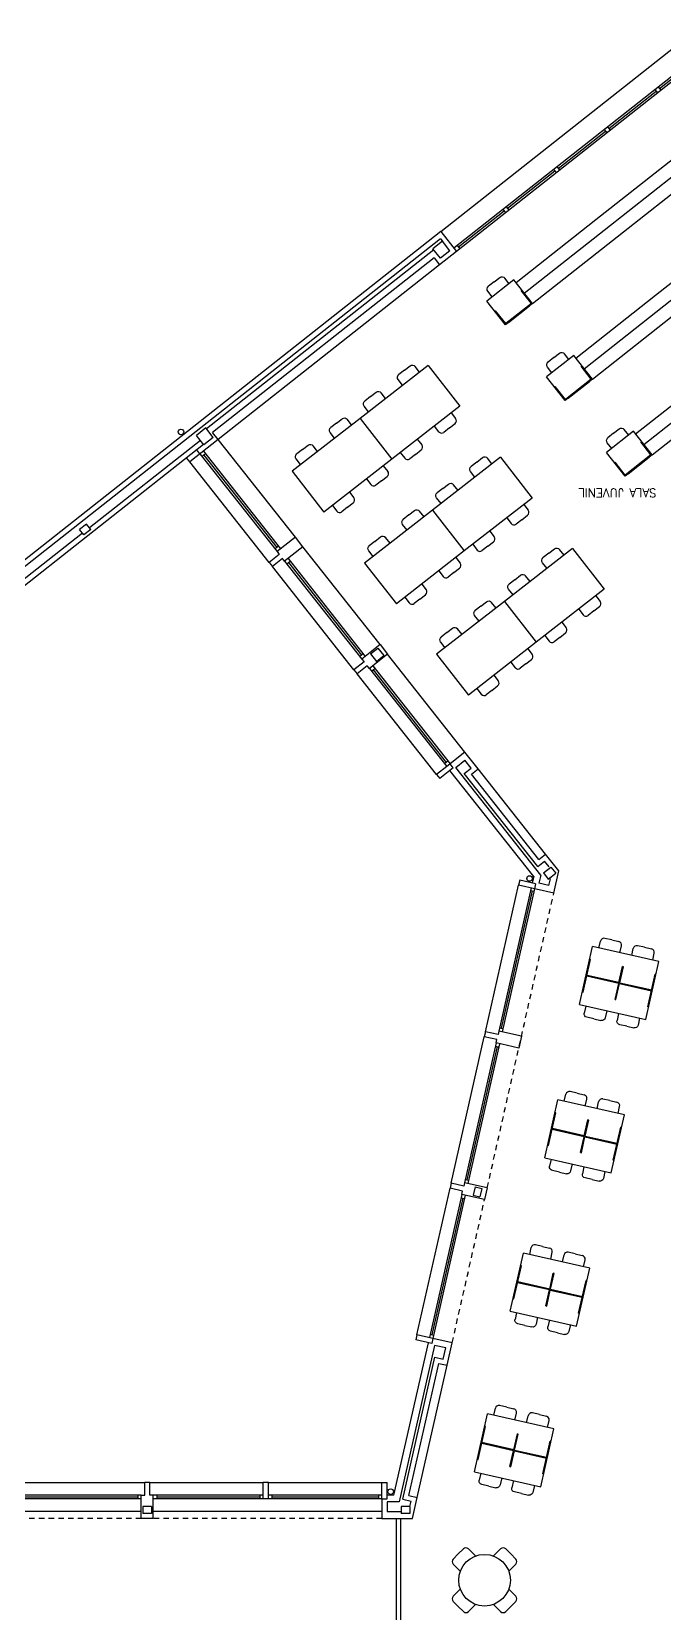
# Model space of a CAD drawing. Extents: x 60 to 232, y 77 to 220.
# Drawn here: x 97.05 to 111.74, y 98.45 to 135.2 of the extents above; entities that cross this region are included whole.
import ezdxf

# ---------------------------------------------------------------- set-up
doc = ezdxf.new("R2010")
doc.units = 0
doc.header["$MEASUREMENT"] = 0
doc.linetypes.add('RAYITAS2', pattern=[0.1875, 0.125, -0.0625])
for name, color, linetype in [('ALB', 7, 'CONTINUOUS'), ('ALBA', 7, 'CONTINUOUS'), ('CARP', 2, 'CONTINUOUS'), ('MUEBLES', 6, 'CONTINUOUS'), ('OPAC', 6, 'CONTINUOUS'), ('PILARES', 1, 'CONTINUOUS'), ('PROY', 2, 'CONTINUOUS'), ('PROY2', 2, 'RAYITAS2'), ('USOS', 7, 'CONTINUOUS')]:
    doc.layers.add(name, color=color, linetype=linetype)
doc.styles.add('COT', font='ROMANS8.SHX', dxfattribs={"height": 0.2})

# ---------------------------------------------------------------- blocks, each defined once
blk = doc.blocks.new('SILLA')
at = {"layer": 'MUEBLES'}
for p, q in [((-0.5, 0), (-0.5, 0.167)), ((-0.25, 0.25), (-0.417, 0.25)), ((-0.25, 0.25), (-0.083, 0.25)), ((0, 0), (0, 0.167))]:
    blk.add_line(p, q, dxfattribs=at)
for centre, start, end in [((-0.417, 0.167), 90, 180), ((-0.083, 0.167), 0, 90)]:
    blk.add_arc(centre, 0.0833, start, end, dxfattribs=at)

msp = doc.modelspace()

# ---------------------------------------------------------------- linework, layer by layer
at = {"layer": 'ALB'}
for p, q in [((108.806, 115.804), (108.963, 115.927)), ((108.826, 115.972), (108.983, 116.096)), ((105.668, 101.106), (105.863, 101.062)), ((105.809, 101.189), (106.004, 101.145))]:
    msp.add_line(p, q, dxfattribs=at)
at = {"layer": 'ALBA'}
for p, q in [((106.551, 130.558), (95.525, 121.857)), ((106.551, 130.558), (106.917, 130.095)), ((106.542, 130.392), (95.7, 121.836)), ((106.388, 130.136), (101.112, 125.973)), ((106.542, 130.392), (106.589, 130.333)), ((106.394, 129.95), (101.252, 125.893)), ((106.394, 129.95), (106.524, 129.785)), ((106.917, 130.095), (106.524, 129.785)), ((100.967, 125.705), (98.392, 123.674)), ((101.382, 125.728), (100.723, 125.207)), ((101.382, 125.728), (101.252, 125.893)), ((101.041, 125.611), (95.816, 121.488)), ((100.959, 125.393), (100.884, 125.487)), ((100.723, 125.207), (100.649, 125.302)), ((98.232, 123.554), (95.837, 121.664)), ((103.175, 123.456), (102.751, 123.122)), ((102.751, 123.122), (102.8, 123.059)), ((103.348, 123.236), (102.924, 122.902)), ((103.348, 123.236), (103.175, 123.456)), ((102.8, 123.059), (102.565, 122.873)), ((102.565, 122.873), (102.639, 122.779)), ((102.875, 122.965), (102.639, 122.779)), ((102.924, 122.902), (102.875, 122.965)), ((105.144, 120.961), (104.72, 120.627)), ((105.144, 120.961), (105.317, 120.741)), ((104.769, 120.564), (104.534, 120.378)), ((104.72, 120.627), (104.769, 120.564)), ((105.317, 120.741), (104.893, 120.407)), ((104.534, 120.378), (104.608, 120.284)), ((104.844, 120.47), (104.608, 120.284)), ((104.893, 120.407), (104.844, 120.47)), ((107.113, 118.466), (106.689, 118.131)), ((107.422, 118.073), (107.113, 118.466)), ((106.689, 118.131), (106.453, 117.946)), ((106.842, 118.099), (106.528, 117.851)), ((108.709, 115.571), (106.763, 118.037)), ((106.842, 118.099), (106.767, 118.193)), ((106.9, 118.107), (107.111, 118.274)), ((108.871, 115.608), (106.9, 118.107)), ((107.097, 117.969), (107.254, 118.093)), ((108.806, 115.804), (107.097, 117.969)), ((107.254, 118.093), (107.111, 118.274)), ((107.265, 117.949), (107.422, 118.073)), ((106.453, 117.946), (106.528, 117.851)), ((108.826, 115.972), (107.265, 117.949)), ((109.065, 115.798), (108.963, 115.927)), ((109.293, 115.703), (108.983, 116.096)), ((108.383, 115.491), (108.357, 115.374)), ((108.754, 115.407), (108.383, 115.491)), ((108.709, 115.571), (108.676, 115.425)), ((108.754, 115.407), (108.728, 115.29)), ((108.871, 115.608), (108.829, 115.421)), ((109.063, 115.368), (108.829, 115.421)), ((109.063, 115.368), (109.097, 115.518)), ((109.176, 115.189), (109.293, 115.703)), ((109.176, 115.189), (108.357, 115.374)), ((107.588, 111.969), (107.562, 111.852)), ((107.854, 111.786), (107.562, 111.852)), ((107.881, 111.903), (107.588, 111.969)), ((107.837, 111.708), (107.854, 111.786)), ((107.898, 111.981), (107.881, 111.903)), ((108.425, 111.862), (107.898, 111.981)), ((108.425, 111.862), (108.363, 111.589)), ((108.363, 111.589), (107.837, 111.708)), ((106.793, 108.447), (106.766, 108.33)), ((107.085, 108.381), (106.793, 108.447)), ((107.103, 108.459), (107.085, 108.381)), ((107.63, 108.34), (107.103, 108.459)), ((107.059, 108.264), (106.766, 108.33)), ((107.041, 108.186), (107.059, 108.264)), ((107.568, 108.067), (107.041, 108.186)), ((107.63, 108.34), (107.568, 108.067)), ((105.463, 101.197), (106.263, 104.743)), ((105.997, 104.926), (105.971, 104.809)), ((106.341, 104.725), (105.971, 104.809)), ((106.368, 104.842), (105.997, 104.926)), ((106.368, 104.842), (106.341, 104.725)), ((106.816, 104.741), (106.368, 104.842)), ((106.699, 104.219), (106.816, 104.741)), ((106.403, 104.68), (105.582, 101.047)), ((105.668, 101.106), (106.413, 104.406)), ((106.666, 104.621), (106.403, 104.68)), ((106.413, 104.406), (106.608, 104.362)), ((106.608, 104.362), (106.666, 104.621)), ((105.809, 101.189), (106.504, 104.263)), ((106.504, 104.263), (106.699, 104.219)), ((99.794, 101.497), (99.674, 101.497)), ((99.674, 101.197), (99.674, 101.497)), ((99.794, 101.197), (99.794, 101.497)), ((102.549, 101.497), (102.429, 101.497)), ((102.429, 101.117), (102.429, 101.497)), ((102.549, 101.117), (102.549, 101.497)), ((105.184, 101.497), (105.304, 101.497)), ((105.184, 101.117), (105.184, 101.497)), ((105.304, 101.117), (105.304, 101.497)), ((99.594, 101.197), (99.674, 101.197)), ((99.594, 100.657), (99.594, 101.197)), ((99.874, 101.197), (99.794, 101.197)), ((99.874, 100.657), (99.874, 101.197)), ((102.549, 101.117), (102.429, 101.117)), ((105.184, 101.117), (105.304, 101.117)), ((105.184, 101.117), (105.184, 100.657)), ((105.463, 101.197), (105.304, 101.197)), ((105.894, 100.657), (106.004, 101.145)), ((105.304, 101.047), (105.304, 100.817)), ((105.582, 101.047), (105.304, 101.047)), ((105.304, 100.817), (105.634, 100.817)), ((105.834, 100.937), (105.863, 101.062)), ((99.874, 100.657), (99.594, 100.657)), ((105.184, 100.657), (105.894, 100.657))]:
    msp.add_line(p, q, dxfattribs=at)
for centre in [(100.517, 125.904), (108.613, 115.528), (105.387, 101.283)]:
    msp.add_circle(centre, 0.0645, dxfattribs=at)
at = {"layer": 'CARP'}
for p, q in [((111.632, 133.886), (112.692, 134.722)), ((110.455, 132.957), (111.554, 133.824)), ((111.523, 133.863), (111.585, 133.785)), ((111.601, 133.925), (111.663, 133.847)), ((109.277, 132.027), (110.376, 132.895)), ((110.345, 132.934), (110.407, 132.855)), ((110.424, 132.996), (110.486, 132.917)), ((109.199, 131.965), (108.1, 131.098)), ((109.168, 132.005), (109.23, 131.926)), ((109.246, 132.067), (109.308, 131.988)), ((108.024, 131.032), (106.964, 130.196)), ((107.99, 131.076), (108.052, 130.997)), ((108.069, 131.137), (108.131, 131.059)), ((106.933, 130.235), (106.995, 130.157)), ((103.175, 123.456), (101.382, 125.728)), ((100.959, 125.393), (102.751, 123.122)), ((101.087, 125.392), (101.008, 125.33)), ((101.037, 125.455), (102.829, 123.184)), ((101.047, 125.361), (102.741, 123.215)), ((102.78, 123.246), (102.701, 123.185)), ((105.144, 120.961), (103.348, 123.236)), ((102.924, 122.902), (104.72, 120.627)), ((102.974, 122.839), (103.052, 122.901)), ((103.003, 122.964), (104.798, 120.688)), ((103.013, 122.87), (104.71, 120.72)), ((104.749, 120.751), (104.67, 120.689)), ((107.113, 118.466), (105.317, 120.741)), ((104.893, 120.407), (106.689, 118.131)), ((104.943, 120.344), (105.021, 120.406)), ((104.972, 120.469), (106.767, 118.193)), ((104.982, 120.375), (106.679, 118.225)), ((106.718, 118.256), (106.639, 118.194)), ((108.65, 115.308), (107.898, 111.981)), ((108.676, 115.243), (107.955, 112.05)), ((108.728, 115.29), (107.976, 111.964)), ((108.637, 115.251), (108.715, 115.234)), ((107.916, 112.059), (107.994, 112.042)), ((107.837, 111.708), (107.103, 108.459)), ((107.858, 111.621), (107.159, 108.529)), ((107.915, 111.69), (107.181, 108.442)), ((107.819, 111.63), (107.897, 111.612)), ((107.12, 108.537), (107.198, 108.52)), ((107.041, 108.186), (106.29, 104.86)), ((107.063, 108.099), (106.346, 104.929)), ((107.119, 108.169), (106.368, 104.842)), ((107.024, 108.108), (107.102, 108.091)), ((106.307, 104.938), (106.385, 104.92)), ((99.594, 101.197), (96.794, 101.197)), ((99.594, 101.117), (96.794, 101.117)), ((99.514, 101.157), (96.874, 101.157)), ((99.514, 101.197), (99.514, 101.117)), ((102.429, 101.197), (99.874, 101.197)), ((102.429, 101.117), (99.874, 101.117)), ((99.954, 101.197), (99.954, 101.117)), ((102.349, 101.157), (99.954, 101.157)), ((102.349, 101.197), (102.349, 101.117)), ((102.588, 101.197), (102.549, 101.197)), ((105.184, 101.197), (102.549, 101.197)), ((105.184, 101.117), (102.549, 101.117)), ((102.629, 101.197), (102.629, 101.117)), ((105.104, 101.157), (102.629, 101.157)), ((105.104, 101.197), (105.104, 101.117)), ((99.594, 100.817), (93.874, 100.817)), ((105.184, 100.817), (99.874, 100.817))]:
    msp.add_line(p, q, dxfattribs=at)
at = {"layer": 'MUEBLES'}
for p, q in [((110.152, 130.838), (112.546, 132.728)), ((110.345, 130.594), (112.739, 132.483)), ((110.538, 130.349), (112.932, 132.239)), ((108.298, 129.375), (110.152, 130.838)), ((111.539, 129.08), (113.934, 130.969)), ((108.491, 129.131), (110.345, 130.594)), ((111.732, 128.835), (114.127, 130.725)), ((108.683, 128.886), (110.538, 130.349)), ((106.524, 129.785), (101.382, 125.728)), ((109.685, 127.617), (111.539, 129.08)), ((108.125, 128.445), (108.614, 128.831)), ((109.878, 127.372), (111.732, 128.835)), ((110.071, 127.128), (111.925, 128.591)), ((106.254, 127.447), (104.676, 126.218)), ((106.254, 127.447), (106.991, 126.501)), ((111.073, 125.858), (112.927, 127.321)), ((109.513, 126.687), (110.002, 127.073)), ((111.266, 125.614), (113.12, 127.077)), ((111.459, 125.369), (113.313, 126.832)), ((106.991, 126.501), (105.413, 125.272)), ((104.676, 126.218), (103.098, 124.989)), ((104.676, 126.218), (105.413, 125.272)), ((104.676, 126.218), (105.413, 125.272)), ((103.098, 124.989), (103.836, 124.043)), ((105.413, 125.272), (103.836, 124.043)), ((107.937, 125.314), (106.359, 124.085)), ((107.937, 125.314), (108.675, 124.367)), ((110.9, 124.928), (111.389, 125.314)), ((108.675, 124.367), (107.097, 123.138)), ((106.359, 124.085), (104.782, 122.856)), ((106.359, 124.085), (107.097, 123.138)), ((106.359, 124.085), (107.097, 123.138)), ((107.097, 123.138), (105.519, 121.909)), ((109.61, 123.195), (108.032, 121.966)), ((109.61, 123.195), (110.347, 122.248)), ((104.782, 122.856), (105.519, 121.909)), ((110.347, 122.248), (108.769, 121.019)), ((108.032, 121.966), (106.454, 120.737)), ((108.032, 121.966), (108.769, 121.019)), ((108.032, 121.966), (108.769, 121.019)), ((108.769, 121.019), (107.191, 119.79)), ((106.454, 120.737), (107.191, 119.79)), ((108.983, 116.096), (107.422, 118.073)), ((106.004, 101.145), (106.699, 104.219)), ((106.957, 99.834), (106.839, 99.716)), ((107.004, 99.433), (106.839, 99.598)), ((106.957, 99.834), (107.075, 99.952)), ((107.358, 99.787), (107.193, 99.952)), ((107.776, 99.787), (107.941, 99.952)), ((108.177, 99.834), (108.059, 99.952)), ((108.129, 99.433), (108.294, 99.598)), ((108.177, 99.834), (108.294, 99.716)), ((107.004, 99.015), (106.839, 98.85)), ((108.129, 99.015), (108.294, 98.85)), ((106.957, 98.614), (106.839, 98.732)), ((106.957, 98.614), (107.075, 98.496)), ((107.358, 98.662), (107.193, 98.496)), ((107.776, 98.662), (107.941, 98.496)), ((108.177, 98.614), (108.059, 98.496)), ((108.177, 98.614), (108.294, 98.732))]:
    msp.add_line(p, q, dxfattribs=at)
msp.add_circle((107.567, 99.224), 0.6, dxfattribs=at)
for centre, start, end in [((107.134, 99.893), 45, 135), ((108, 99.893), 45, 135), ((106.898, 99.657), 135, 225), ((108.235, 99.657), 315, 45), ((106.898, 98.791), 135, 225), ((107.134, 98.555), 225, 315), ((108, 98.555), 225, 315), ((108.235, 98.791), 315, 45)]:
    msp.add_arc(centre, 0.0833, start, end, dxfattribs=at)
at = {"layer": 'OPAC'}
for p, q in [((108.25, 129.436), (107.622, 128.94)), ((108.683, 128.886), (108.25, 129.436)), ((108.436, 129.2), (108.42, 129.188)), ((108.655, 128.889), (108.42, 129.188)), ((108.055, 128.39), (107.622, 128.94)), ((107.823, 128.717), (107.808, 128.704)), ((108.059, 128.419), (107.823, 128.717)), ((108.683, 128.886), (108.055, 128.39)), ((108.655, 128.889), (108.059, 128.419)), ((109.637, 127.677), (109.009, 127.182)), ((110.071, 127.128), (109.637, 127.677)), ((109.443, 126.632), (109.009, 127.182)), ((109.823, 127.442), (109.808, 127.429)), ((110.043, 127.131), (109.808, 127.429)), ((109.211, 126.958), (109.195, 126.946)), ((109.446, 126.66), (109.211, 126.958)), ((110.071, 127.128), (109.443, 126.632)), ((110.043, 127.131), (109.446, 126.66)), ((111.025, 125.919), (110.397, 125.423)), ((111.459, 125.369), (111.025, 125.919)), ((110.831, 124.873), (110.397, 125.423)), ((111.459, 125.369), (110.831, 124.873)), ((111.431, 125.372), (110.834, 124.902)), ((111.211, 125.683), (111.195, 125.671)), ((111.431, 125.372), (111.195, 125.671)), ((110.599, 125.2), (110.583, 125.187)), ((110.834, 124.902), (110.599, 125.2)), ((109.773, 112.598), (110.077, 113.945)), ((111.618, 113.596), (110.077, 113.945)), ((109.859, 112.887), (110.031, 113.648)), ((110.031, 113.648), (110.011, 113.652)), ((111.314, 112.25), (111.618, 113.596)), ((110.684, 113.09), (109.942, 113.257)), ((110.688, 113.109), (109.947, 113.277)), ((110.688, 113.109), (110.772, 113.48)), ((110.708, 113.105), (110.791, 113.476)), ((110.791, 113.476), (110.772, 113.48)), ((111.361, 112.547), (111.533, 113.308)), ((111.552, 113.304), (111.533, 113.308)), ((109.839, 112.891), (109.859, 112.887)), ((110.6, 112.719), (110.684, 113.09)), ((110.62, 112.715), (110.703, 113.086)), ((110.703, 113.086), (111.445, 112.918)), ((110.708, 113.105), (111.449, 112.938)), ((109.773, 112.598), (111.314, 112.25)), ((110.6, 112.719), (110.62, 112.715)), ((111.361, 112.547), (111.38, 112.543)), ((108.969, 109.038), (109.273, 110.384)), ((110.814, 110.036), (109.273, 110.384)), ((109.055, 109.326), (109.226, 110.087)), ((109.226, 110.087), (109.207, 110.091)), ((109.884, 109.549), (109.968, 109.919)), ((109.903, 109.544), (109.987, 109.915)), ((109.987, 109.915), (109.968, 109.919)), ((110.51, 108.69), (110.814, 110.036)), ((109.88, 109.529), (109.138, 109.697)), ((109.884, 109.549), (109.143, 109.716)), ((109.796, 109.158), (109.88, 109.529)), ((109.815, 109.154), (109.899, 109.525)), ((109.899, 109.525), (110.64, 109.357)), ((109.903, 109.544), (110.645, 109.377)), ((110.557, 108.987), (110.729, 109.747)), ((110.748, 109.743), (110.729, 109.747)), ((109.035, 109.33), (109.055, 109.326)), ((109.796, 109.158), (109.815, 109.154)), ((108.969, 109.038), (110.51, 108.69)), ((110.557, 108.987), (110.576, 108.982)), ((108.165, 105.477), (108.469, 106.823)), ((110.01, 106.475), (108.469, 106.823)), ((108.25, 105.765), (108.422, 106.526)), ((108.422, 106.526), (108.403, 106.53)), ((109.08, 105.988), (109.163, 106.359)), ((109.099, 105.983), (109.183, 106.354)), ((109.183, 106.354), (109.163, 106.359)), ((109.706, 105.129), (110.01, 106.475)), ((109.075, 105.968), (108.334, 106.136)), ((109.08, 105.988), (108.338, 106.155)), ((108.992, 105.598), (109.075, 105.968)), ((109.011, 105.593), (109.095, 105.964)), ((109.095, 105.964), (109.836, 105.797)), ((109.099, 105.983), (109.841, 105.816)), ((109.752, 105.426), (109.924, 106.187)), ((109.944, 106.182), (109.924, 106.187)), ((108.165, 105.477), (109.706, 105.129)), ((108.231, 105.77), (108.25, 105.765)), ((108.992, 105.598), (109.011, 105.593)), ((109.752, 105.426), (109.772, 105.421)), ((107.332, 101.743), (107.636, 103.089)), ((109.177, 102.741), (107.636, 103.089)), ((107.417, 102.031), (107.589, 102.792)), ((107.589, 102.792), (107.569, 102.796)), ((108.247, 102.254), (108.33, 102.624)), ((108.266, 102.249), (108.35, 102.62)), ((108.35, 102.62), (108.33, 102.624)), ((108.873, 101.395), (109.177, 102.741)), ((108.242, 102.234), (107.501, 102.402)), ((108.247, 102.254), (107.505, 102.421)), ((108.158, 101.864), (108.242, 102.234)), ((108.178, 101.859), (108.262, 102.23)), ((108.262, 102.23), (109.003, 102.062)), ((108.266, 102.249), (109.007, 102.082)), ((108.919, 101.692), (109.091, 102.453)), ((109.111, 102.448), (109.091, 102.453)), ((107.398, 102.035), (107.417, 102.031)), ((108.158, 101.864), (108.178, 101.859)), ((107.332, 101.743), (108.873, 101.395)), ((108.919, 101.692), (108.939, 101.687))]:
    msp.add_line(p, q, dxfattribs=at)
at = {"layer": 'PILARES'}
for p, q in [((106.589, 130.333), (106.369, 130.159)), ((106.543, 129.94), (106.369, 130.159)), ((106.762, 130.113), (106.543, 129.94)), ((106.762, 130.113), (106.589, 130.333)), ((101.094, 125.997), (100.874, 125.823)), ((101.047, 125.603), (100.874, 125.823)), ((101.267, 125.777), (101.047, 125.603)), ((101.267, 125.777), (101.094, 125.997)), ((98.321, 123.764), (98.164, 123.64)), ((98.263, 123.514), (98.164, 123.64)), ((98.42, 123.638), (98.263, 123.514)), ((98.42, 123.638), (98.321, 123.764)), ((104.919, 120.745), (105.092, 120.882)), ((104.919, 120.745), (105.055, 120.573)), ((105.055, 120.573), (105.228, 120.709)), ((105.092, 120.882), (105.228, 120.709)), ((108.934, 115.657), (109.107, 115.793)), ((109.107, 115.793), (109.219, 115.652)), ((108.934, 115.657), (109.046, 115.516)), ((109.046, 115.516), (109.219, 115.652)), ((107.348, 108.363), (107.304, 108.168)), ((107.304, 108.168), (107.46, 108.133)), ((107.348, 108.363), (107.504, 108.328)), ((107.504, 108.328), (107.46, 108.133)), ((99.634, 100.937), (99.634, 100.777)), ((99.834, 100.937), (99.634, 100.937)), ((99.834, 100.777), (99.634, 100.777)), ((99.834, 100.937), (99.834, 100.777)), ((105.834, 100.937), (105.634, 100.937)), ((105.634, 100.937), (105.634, 100.777)), ((105.834, 100.777), (105.634, 100.777)), ((105.834, 100.937), (105.834, 100.777))]:
    msp.add_line(p, q, dxfattribs=at)
at = {"layer": 'PROY'}
for p, q in [((106.551, 130.558), (112.439, 135.204)), ((112.743, 134.819), (106.855, 130.173)), ((112.805, 134.741), (106.917, 130.095)), ((102.565, 122.873), (100.723, 125.207)), ((104.534, 120.378), (102.639, 122.779)), ((106.453, 117.946), (104.608, 120.284)), ((107.588, 111.969), (108.357, 115.374)), ((106.793, 108.447), (107.562, 111.852)), ((105.997, 104.926), (106.766, 108.33)), ((96.794, 101.497), (99.674, 101.497)), ((99.794, 101.497), (102.429, 101.497)), ((102.549, 101.497), (105.184, 101.497)), ((105.524, 87.462), (105.524, 100.657)), ((105.624, 87.462), (105.624, 100.657))]:
    msp.add_line(p, q, dxfattribs=at)
at = {"layer": 'PROY2'}
for p, q in [((107.63, 108.34), (109.176, 115.189)), ((106.816, 104.741), (107.568, 108.067)), ((99.594, 100.657), (93.874, 100.657)), ((105.184, 100.657), (99.874, 100.657))]:
    msp.add_line(p, q, dxfattribs=at)

# ---------------------------------------------------------------- block references
at = {"layer": 'MUEBLES', "xscale": -1}
for p, rotation in [((107.746, 129.039), 37.91662574578104), ((109.133, 127.28), 37.91662574578104), ((105.662, 126.987), 37.9166257457865), ((104.873, 126.372), 37.9166257457865), ((104.084, 125.758), 37.9166257457865), ((110.521, 125.522), 37.91662574578104), ((103.295, 125.143), 37.9166257457865), ((107.345, 124.853), 37.9166257457865), ((106.557, 124.239), 37.9166257457865), ((105.768, 123.624), 37.9166257457865), ((104.979, 123.01), 37.9166257457865), ((109.018, 122.734), 37.9166257457865), ((108.229, 122.119), 37.9166257457865), ((107.44, 121.505), 37.9166257457865), ((106.651, 120.89), 37.9166257457865), ((110.407, 112.456), 167.3888498357449), ((111.168, 112.284), 167.3888498357449), ((109.603, 108.895), 167.3888498357449), ((110.364, 108.723), 167.3888498357449), ((108.799, 105.334), 167.3888498357449), ((109.56, 105.162), 167.3888498357449), ((107.966, 101.6), 167.3888498357449), ((108.726, 101.428), 167.3888498357449)]:
    msp.add_blockref('SILLA', p, dxfattribs=dict(at, rotation=rotation))
at = {"layer": 'MUEBLES'}
for p, rotation in [((106.399, 126.04), 217.9166257457969), ((105.611, 125.425), 217.9166257457969), ((104.822, 124.811), 217.9166257457969), ((104.033, 124.196), 217.9166257457969), ((108.083, 123.907), 217.9166257457969), ((107.294, 123.292), 217.9166257457969), ((106.505, 122.678), 217.9166257457969), ((105.716, 122.063), 217.9166257457969), ((109.755, 121.787), 217.9166257457969), ((108.967, 121.173), 217.9166257457969), ((108.178, 120.558), 217.9166257457969), ((107.389, 119.943), 217.9166257457969), ((110.711, 113.801), 347.2725509594906), ((111.472, 113.63), 347.2725509594906), ((109.907, 110.241), 347.2725509594906), ((110.668, 110.069), 347.2725509594906), ((109.103, 106.68), 347.2725509594906), ((109.864, 106.508), 347.2725509594906), ((108.27, 102.946), 347.2725509594906), ((109.03, 102.774), 347.2725509594906)]:
    msp.add_blockref('SILLA', p, dxfattribs=dict(at, rotation=rotation))

# ---------------------------------------------------------------- texts
at = {"layer": 'USOS', "style": 'COT'}
msp.add_text('SALA JUVENIL', height=0.2, rotation=180, dxfattribs=at).set_placement((111.559, 124.587))

doc.saveas('drawing.dxf')
